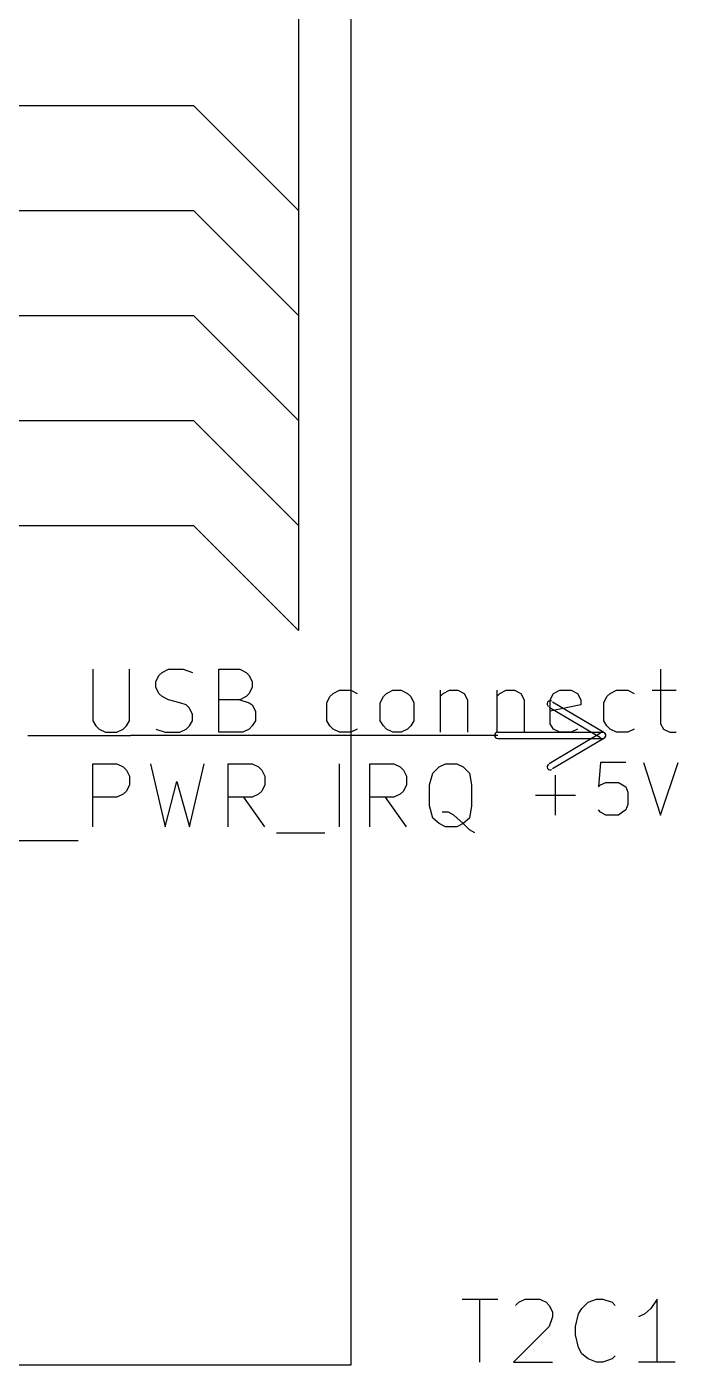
# Model space of a CAD drawing. Extents: x 12 to 829, y -582 to -12.
# Drawn here: x 379.5 to 395.27, y -76.2 to -43.81 of the extents above; entities that cross this region are included whole.
import ezdxf

# ---------------------------------------------------------------- set-up
doc = ezdxf.new("R2010")
doc.units = 0
doc.header["$MEASUREMENT"] = 0
doc.layers.add('BLACK', color=7, linetype='CONTINUOUS')

msp = doc.modelspace()

# ---------------------------------------------------------------- linework, layer by layer
at = {"layer": 'Black'}
for p, q in [((386.08, -22.86), (386.08, -58.42)), ((387.35, -38.1), (387.35, -76.2)), ((386.08, -40.64), (386.08, -55.88)), ((364.49, -45.72), (383.54, -45.72)), ((383.54, -45.72), (386.08, -48.26)), ((383.54, -45.72), (386.08, -48.26)), ((364.49, -48.26), (383.54, -48.26)), ((383.54, -48.26), (386.08, -50.8)), ((383.54, -48.26), (386.08, -50.8)), ((364.49, -50.8), (383.54, -50.8)), ((383.54, -50.8), (386.08, -53.34)), ((383.54, -50.8), (386.08, -53.34)), ((364.49, -53.34), (383.54, -53.34)), ((383.54, -53.34), (386.08, -55.88)), ((383.54, -53.34), (386.08, -55.88)), ((364.49, -55.88), (383.54, -55.88)), ((383.54, -55.88), (386.08, -58.42)), ((383.54, -55.88), (386.08, -58.42)), ((381.102, -59.3598), (381.102, -60.6044)), ((381.991, -60.6044), (381.991, -59.3598)), ((382.626, -59.6646), (382.702, -59.5122)), ((382.702, -59.5122), (382.778, -59.436)), ((382.778, -59.436), (382.93, -59.3598)), ((382.93, -59.3598), (383.286, -59.3598)), ((383.286, -59.3598), (383.515, -59.436)), ((384.15, -60.8838), (384.15, -59.3598)), ((384.15, -59.3598), (384.658, -59.3598)), ((384.658, -59.3598), (384.81, -59.436)), ((384.81, -59.436), (384.886, -59.5122)), ((384.886, -59.5122), (384.962, -59.6646)), ((394.843, -59.3598), (394.843, -60.6806)), ((382.626, -59.7916), (382.626, -59.6646)), ((382.702, -59.944), (382.626, -59.7916)), ((384.962, -59.7916), (384.886, -59.944)), ((384.962, -59.6646), (384.962, -59.7916)), ((386.918, -59.944), (387.071, -59.8678)), ((387.071, -59.8678), (387.35, -59.8678)), ((387.35, -59.8678), (387.502, -59.944)), ((388.214, -59.944), (388.366, -59.8678)), ((388.366, -59.8678), (388.569, -59.8678)), ((388.569, -59.8678), (388.722, -59.944)), ((389.509, -59.8678), (389.509, -60.8838)), ((389.585, -59.944), (389.738, -59.8678)), ((389.738, -59.8678), (389.941, -59.8678)), ((389.941, -59.8678), (390.093, -59.944)), ((390.881, -59.8678), (390.881, -60.8838)), ((390.957, -59.944), (391.109, -59.8678)), ((391.109, -59.8678), (391.312, -59.8678)), ((391.312, -59.8678), (391.465, -59.944)), ((392.252, -59.944), (392.405, -59.8678)), ((392.405, -59.8678), (392.684, -59.8678)), ((392.684, -59.8678), (392.836, -59.944)), ((393.624, -59.944), (393.776, -59.8678)), ((393.776, -59.8678), (394.056, -59.8678)), ((394.056, -59.8678), (394.208, -59.944)), ((394.64, -59.8678), (395.224, -59.8678)), ((382.778, -60.0202), (382.702, -59.944)), ((382.93, -60.0964), (382.778, -60.0202)), ((383.21, -60.1726), (382.93, -60.0964)), ((383.362, -60.2234), (383.21, -60.1726)), ((383.438, -60.2996), (383.362, -60.2234)), ((384.658, -60.0964), (384.15, -60.0964)), ((384.81, -60.0202), (384.658, -60.0964)), ((384.658, -60.0964), (384.886, -60.1726)), ((384.886, -59.944), (384.81, -60.0202)), ((384.886, -60.1726), (384.962, -60.2234)), ((384.962, -60.2234), (385.039, -60.3758)), ((386.766, -60.1726), (386.842, -60.0202)), ((386.766, -60.6044), (386.766, -60.1726)), ((386.842, -60.0202), (386.918, -59.944)), ((388.061, -60.1726), (388.137, -60.0202)), ((388.061, -60.6044), (388.061, -60.1726)), ((388.137, -60.0202), (388.214, -59.944)), ((388.722, -59.944), (388.798, -60.0202)), ((388.798, -60.0202), (388.874, -60.1726)), ((388.874, -60.1726), (388.874, -60.6044)), ((389.509, -60.0202), (389.585, -59.944)), ((390.093, -59.944), (390.169, -60.0964)), ((390.169, -60.0964), (390.169, -60.8838)), ((390.881, -60.0202), (390.957, -59.944)), ((391.465, -59.944), (391.541, -60.0964)), ((391.541, -60.0964), (391.541, -60.8838)), ((392.176, -60.0964), (392.252, -59.944)), ((392.176, -60.6806), (392.176, -60.0964)), ((392.913, -60.2234), (392.176, -60.3758)), ((392.227, -60.1472), (393.471, -60.8838)), ((392.836, -59.944), (392.913, -60.0964)), ((392.913, -60.0964), (392.913, -60.2234)), ((393.471, -60.1726), (393.548, -60.0202)), ((393.471, -60.6044), (393.471, -60.1726)), ((393.548, -60.0202), (393.624, -59.944)), ((383.515, -60.452), (383.438, -60.2996)), ((383.515, -60.6044), (383.515, -60.452)), ((385.039, -60.3758), (385.039, -60.6044)), ((392.151, -60.2742), (393.395, -61.0108)), ((381.102, -60.6044), (381.178, -60.7314)), ((381.178, -60.7314), (381.254, -60.8076)), ((381.254, -60.8076), (381.406, -60.8838)), ((381.406, -60.8838), (381.686, -60.8838)), ((381.686, -60.8838), (381.838, -60.8076)), ((381.838, -60.8076), (381.914, -60.7314)), ((381.914, -60.7314), (381.991, -60.6044)), ((382.626, -60.8076), (382.854, -60.8838)), ((382.854, -60.8838), (383.21, -60.8838)), ((383.21, -60.8838), (383.362, -60.8076)), ((383.362, -60.8076), (383.438, -60.7314)), ((383.438, -60.7314), (383.515, -60.6044)), ((384.734, -60.8838), (384.15, -60.8838)), ((384.886, -60.8076), (384.734, -60.8838)), ((384.962, -60.7314), (384.886, -60.8076)), ((385.039, -60.6044), (384.962, -60.7314)), ((386.842, -60.7314), (386.766, -60.6044)), ((386.918, -60.8076), (386.842, -60.7314)), ((387.071, -60.8838), (386.918, -60.8076)), ((387.35, -60.8838), (387.071, -60.8838)), ((387.502, -60.8076), (387.35, -60.8838)), ((388.137, -60.7314), (388.061, -60.6044)), ((388.214, -60.8076), (388.137, -60.7314)), ((388.366, -60.8838), (388.214, -60.8076)), ((388.569, -60.8838), (388.366, -60.8838)), ((388.722, -60.8076), (388.569, -60.8838)), ((388.798, -60.7314), (388.722, -60.8076)), ((388.874, -60.6044), (388.798, -60.7314)), ((390.906, -60.8838), (393.446, -60.8838)), ((392.252, -60.8076), (392.176, -60.6806)), ((392.405, -60.8838), (392.252, -60.8076)), ((392.684, -60.8838), (392.405, -60.8838)), ((392.836, -60.8076), (392.684, -60.8838)), ((393.548, -60.7314), (393.471, -60.6044)), ((393.624, -60.8076), (393.548, -60.7314)), ((393.776, -60.8838), (393.624, -60.8076)), ((394.056, -60.8838), (393.776, -60.8838)), ((394.208, -60.8076), (394.056, -60.8838)), ((394.843, -60.6806), (394.919, -60.8076)), ((394.919, -60.8076), (395.072, -60.8838)), ((395.072, -60.8838), (395.224, -60.8838)), ((379.527, -60.96), (382.016, -60.96)), ((390.906, -60.96), (382.016, -60.96)), ((390.906, -61.0362), (393.446, -61.0362)), ((393.395, -60.9092), (392.151, -61.6458)), ((393.471, -61.0362), (392.227, -61.7728)), ((381.102, -63.1698), (381.102, -61.6458)), ((381.102, -61.6458), (381.686, -61.6458)), ((381.686, -61.6458), (381.838, -61.722)), ((381.838, -61.722), (381.914, -61.7982)), ((381.914, -61.7982), (381.991, -61.9506)), ((382.499, -61.6458), (382.854, -63.1698)), ((383.438, -63.1698), (383.794, -61.6458)), ((384.378, -63.1698), (384.378, -61.6458)), ((384.378, -61.6458), (384.962, -61.6458)), ((384.962, -61.6458), (385.115, -61.722)), ((385.115, -61.722), (385.191, -61.7982)), ((385.191, -61.7982), (385.267, -61.9506)), ((387.071, -63.1698), (387.071, -61.6458)), ((387.807, -63.1698), (387.807, -61.6458)), ((387.807, -61.6458), (388.391, -61.6458)), ((388.391, -61.6458), (388.544, -61.722)), ((388.544, -61.722), (388.62, -61.7982)), ((388.62, -61.7982), (388.696, -61.9506)), ((389.331, -61.8744), (389.484, -61.722)), ((389.484, -61.722), (389.636, -61.6458)), ((389.636, -61.6458), (389.915, -61.6458)), ((389.915, -61.6458), (390.068, -61.722)), ((390.068, -61.722), (390.22, -61.8744)), ((393.395, -61.6204), (393.344, -62.2046)), ((394.005, -61.6204), (393.395, -61.6204)), ((394.437, -61.6204), (394.843, -62.8904)), ((394.843, -62.8904), (395.275, -61.6204)), ((381.991, -62.1538), (381.914, -62.3062)), ((381.991, -61.9506), (381.991, -62.1538)), ((382.854, -63.1698), (383.134, -62.0776)), ((383.134, -62.0776), (383.438, -63.1698)), ((385.267, -62.1538), (385.191, -62.3062)), ((385.267, -61.9506), (385.267, -62.1538)), ((388.696, -62.1538), (388.62, -62.3062)), ((388.696, -61.9506), (388.696, -62.1538)), ((389.255, -62.1538), (389.331, -61.8744)), ((389.255, -62.6618), (389.255, -62.1538)), ((390.22, -61.8744), (390.271, -62.1538)), ((390.271, -62.1538), (390.271, -62.6618)), ((392.303, -62.8904), (392.303, -61.9252)), ((393.344, -62.2046), (393.395, -62.1538)), ((393.395, -62.1538), (393.522, -62.103)), ((393.522, -62.103), (393.827, -62.103)), ((393.827, -62.103), (393.929, -62.1538)), ((393.929, -62.1538), (394.005, -62.2046)), ((381.686, -62.4586), (381.102, -62.4586)), ((381.838, -62.3824), (381.686, -62.4586)), ((381.914, -62.3062), (381.838, -62.3824)), ((384.962, -62.4586), (384.378, -62.4586)), ((385.267, -63.1698), (384.759, -62.4586)), ((385.115, -62.3824), (384.962, -62.4586)), ((385.191, -62.3062), (385.115, -62.3824)), ((388.391, -62.4586), (387.807, -62.4586)), ((388.696, -63.1698), (388.188, -62.4586)), ((388.544, -62.3824), (388.391, -62.4586)), ((388.62, -62.3062), (388.544, -62.3824)), ((391.82, -62.4078), (392.786, -62.4078)), ((394.005, -62.2046), (394.056, -62.3316)), ((394.056, -62.3316), (394.056, -62.6364)), ((389.331, -62.9666), (389.255, -62.6618)), ((389.712, -62.8142), (389.56, -62.8142)), ((389.839, -62.8904), (389.712, -62.8142)), ((390.271, -62.6618), (390.22, -62.9666)), ((393.395, -62.8142), (393.344, -62.7634)), ((393.522, -62.8904), (393.395, -62.8142)), ((393.929, -62.8142), (393.827, -62.8904)), ((394.005, -62.7634), (393.929, -62.8142)), ((394.056, -62.6364), (394.005, -62.7634)), ((389.484, -63.0936), (389.331, -62.9666)), ((389.636, -63.1698), (389.484, -63.0936)), ((390.068, -63.0936), (389.839, -62.8904)), ((390.068, -63.0936), (389.915, -63.1698)), ((390.22, -62.9666), (390.068, -63.0936)), ((390.22, -63.246), (390.068, -63.0936)), ((393.827, -62.8904), (393.522, -62.8904)), ((385.547, -63.3222), (386.715, -63.3222)), ((389.915, -63.1698), (389.636, -63.1698)), ((390.347, -63.3222), (390.22, -63.246)), ((364.49, -63.5), (380.746, -63.5)), ((390.042, -74.5998), (390.906, -74.5998)), ((390.474, -76.1238), (390.474, -74.5998)), ((391.338, -74.7522), (391.414, -74.676)), ((391.414, -74.676), (391.566, -74.5998)), ((391.566, -74.5998), (391.922, -74.5998)), ((391.922, -74.5998), (392.074, -74.676)), ((392.074, -74.676), (392.151, -74.7522)), ((392.151, -74.7522), (392.227, -74.9046)), ((392.938, -74.8284), (393.09, -74.676)), ((393.09, -74.676), (393.294, -74.5998)), ((393.294, -74.5998), (393.446, -74.5998)), ((393.446, -74.5998), (393.675, -74.676)), ((393.675, -74.676), (393.751, -74.7522)), ((394.767, -74.5998), (394.614, -74.8284)), ((394.767, -76.1238), (394.767, -74.5998)), ((392.227, -75.0316), (392.151, -75.2602)), ((392.227, -74.9046), (392.227, -75.0316)), ((392.786, -75.2602), (392.862, -74.9554)), ((392.862, -74.9554), (392.938, -74.8284)), ((394.462, -74.9554), (394.31, -75.0316)), ((394.614, -74.8284), (394.462, -74.9554)), ((392.151, -75.2602), (391.287, -76.1238)), ((392.786, -75.4634), (392.786, -75.2602)), ((392.862, -75.7682), (392.786, -75.4634)), ((392.938, -75.9206), (392.862, -75.7682)), ((393.09, -76.0476), (392.938, -75.9206)), ((393.294, -76.1238), (393.09, -76.0476)), ((393.675, -76.0476), (393.446, -76.1238)), ((393.751, -75.9714), (393.675, -76.0476)), ((387.35, -76.2), (364.49, -76.2)), ((391.287, -76.1238), (392.227, -76.1238)), ((393.446, -76.1238), (393.294, -76.1238)), ((395.199, -76.1238), (394.31, -76.1238))]:
    msp.add_line(p, q, dxfattribs=at)
for centre, start, end in [((392.176, -60.198), 59.0362, 239.036), ((390.906, -60.96), 90, 270), ((393.446, -60.96), 300.964, 480.964), ((393.446, -60.96), 270, 450), ((393.446, -60.96), 239.036, 419.036), ((392.176, -61.722), 480.964, 660.964)]:
    msp.add_arc(centre, 0.0762, start, end, dxfattribs=at)

doc.saveas('drawing.dxf')
